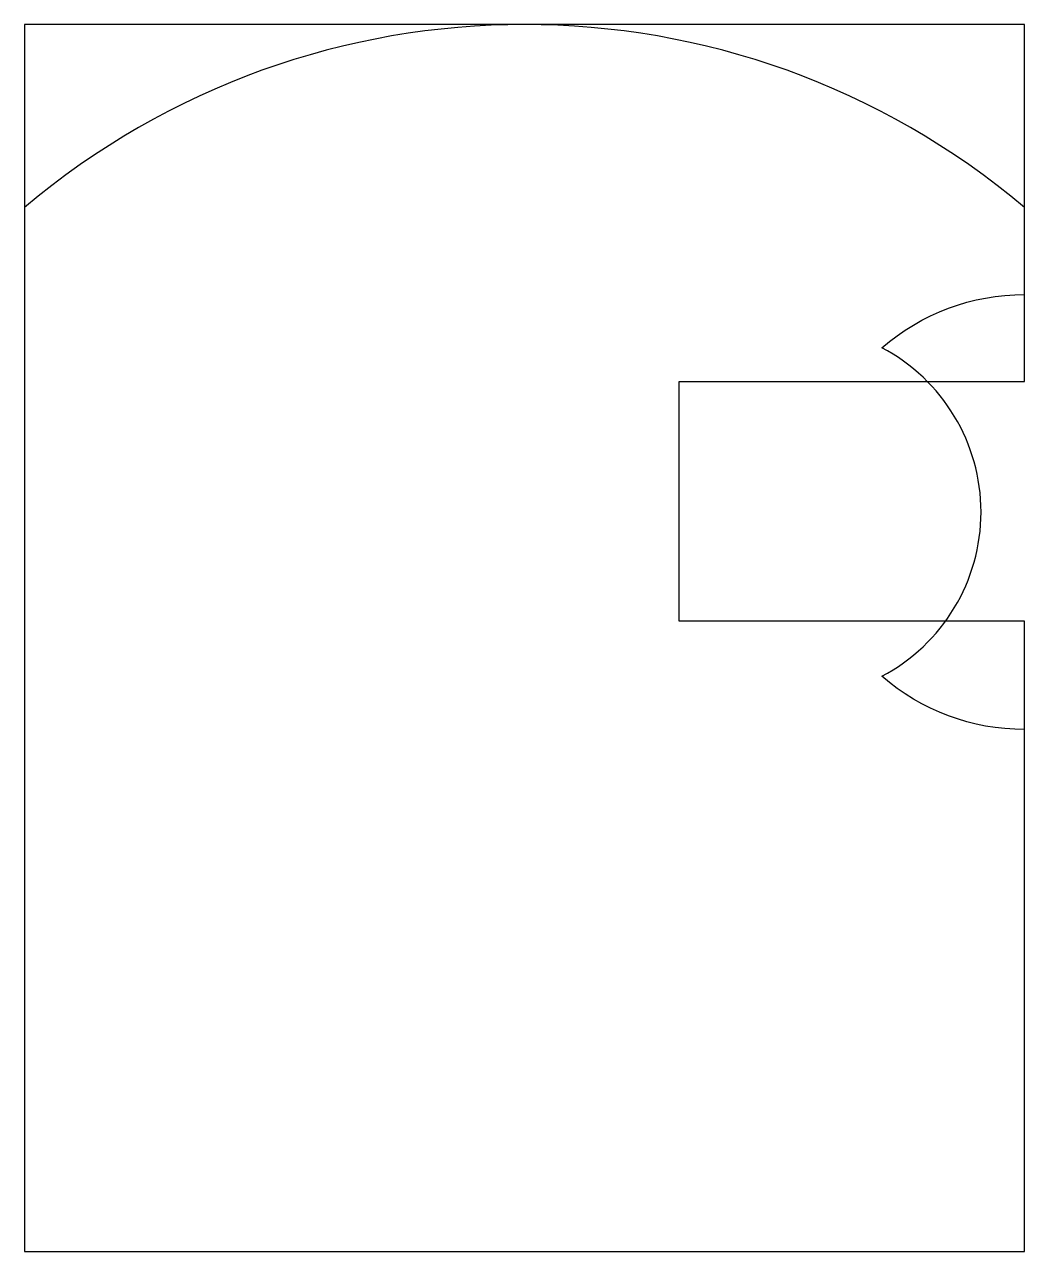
# Model space of a CAD drawing. Header units: millimetres. Extents: x 20 to 43, y 10 to 38.2.
import ezdxf

# ---------------------------------------------------------------- set-up
doc = ezdxf.new("R2010")
doc.units = ezdxf.units.MM
doc.layers.add('green', color=3, linetype='Continuous', lineweight=25, true_color=0x00ff00)
doc.layers.add('yellow', color=2, linetype='Continuous', lineweight=25, true_color=0xffff00)

msp = doc.modelspace()

# ---------------------------------------------------------------- linework, layer by layer
at = {"layer": 'green', "flags": 128}
msp.add_lwpolyline([(20, 34), (20, 10), (43, 10), (43, 22, -0.180809), (39.72, 23.226, 0.604165), (39.72, 30.774, -0.180809), (43, 32), (43, 34, 0.365821), (20, 34)], format="xyb", dxfattribs=at)
at = {"layer": 'yellow', "flags": 128}
msp.add_lwpolyline([(20, 38.207), (20, 10), (43, 10), (43, 24.494), (35.059, 24.494), (35.059, 30), (43, 30), (43, 38.207), (20, 38.207)], dxfattribs=at)

doc.saveas('drawing.dxf')
